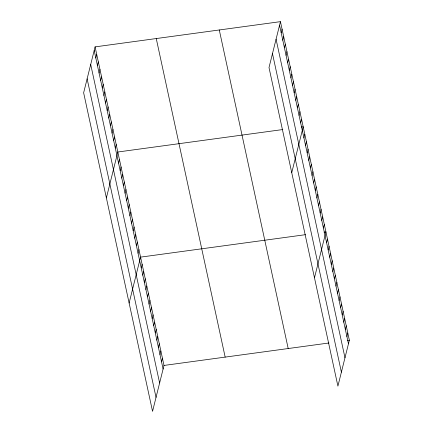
<?xml version="1.0" encoding="UTF-8"?>
<svg xmlns="http://www.w3.org/2000/svg" width="433" height="433" viewBox="0 0 433 433"><rect width="100%" height="100%" fill="white"/><g stroke="black" fill="none" stroke-linecap="round" stroke-linejoin="round"><path stroke-width="0.65" d="M95.087 46.878L83.639 92.792L152.551 411.35L163.999 365.436L95.087 46.878L280.449 21.65L349.361 340.208L337.913 386.122L269.001 67.564L280.449 21.65M95.812 57.99L96.711 54.385M97.436 65.502L98.334 61.897M99.06 73.009L99.958 69.404M100.683 80.516L101.582 76.912M102.307 88.029L103.206 84.424M103.931 95.536L104.829 91.931M105.555 103.043L106.458 99.438M107.184 110.556L108.082 106.951M108.807 118.063L109.706 114.458M110.431 125.57L111.33 121.965M112.055 133.083L112.953 129.478M113.679 140.59L114.577 136.985M115.302 148.097L116.201 144.492M106.377 197.919L117.825 152.005L282.803 129.548M118.55 163.117L119.448 159.512M120.174 170.624L121.078 167.019M121.803 178.131L122.701 174.531M123.427 185.643L124.325 182.039M125.05 193.15L125.949 189.546M126.674 200.658L127.573 197.053M128.298 208.17L129.196 204.565M129.922 215.677L130.82 212.073M131.545 223.184L132.444 219.58M133.169 230.697L134.068 227.092M134.798 238.204L135.697 234.599M136.422 245.711L137.321 242.107M138.046 253.224L138.944 249.619M129.121 303.04L140.568 257.126L305.541 234.675M141.228 267.951L142.127 264.346M142.793 275.171L143.691 271.567M144.357 282.392L145.255 278.787M145.916 289.612L146.814 286.007M147.48 296.832L148.378 293.228M149.039 304.053L149.937 300.448M150.603 311.273L151.501 307.668M152.167 318.499L153.066 314.894M153.726 325.719L154.624 322.114M155.29 332.939L156.189 329.334M156.849 340.159L157.747 336.555M158.413 347.38L159.312 343.775M159.977 354.6L160.876 350.995M161.536 361.82L162.435 358.215M281.174 32.762L282.072 29.157M282.798 40.274L283.696 36.67M284.427 47.782L285.325 44.177M286.051 55.289L286.949 51.684M287.674 62.801L288.573 59.197M289.298 70.308L290.197 66.704M290.922 77.816L291.82 74.211M292.546 85.328L293.444 81.723M294.169 92.835L295.068 89.23M295.793 100.342L296.692 96.738M297.417 107.855L298.315 104.25M299.046 115.362L299.945 111.757M300.67 122.869L301.568 119.264M291.745 172.686L303.192 126.772L301.281 127.037M303.917 137.889L304.816 134.284M305.541 145.396L306.44 141.791M307.165 152.903L308.063 149.298M308.789 160.416L309.687 156.811M310.412 167.923L311.311 164.318M312.036 175.43L312.94 171.825M313.665 182.942L314.564 179.338M315.289 190.45L316.187 186.845M316.913 197.957L317.811 194.352M318.536 205.469L319.435 201.865M320.16 212.976L321.059 209.372M321.784 220.484L322.682 216.879M323.408 227.996L324.306 224.391M314.482 277.813L325.93 231.899L324.019 232.158M326.596 242.724L327.494 239.119M328.16 249.944L329.058 246.339M329.719 257.164L330.617 253.559M331.283 264.384L332.181 260.78M332.842 271.605L333.74 268M334.406 278.825L335.304 275.22M335.97 286.045L336.869 282.44M337.529 293.265L338.427 289.661M339.093 300.491L339.992 296.886M340.652 307.711L341.55 304.107M342.216 314.932L343.115 311.327M343.78 322.152L344.679 318.547M345.339 329.372L346.238 325.768M346.903 336.593L347.802 332.988M163.999 365.436L328.972 342.985M347.45 340.468L349.361 340.208M279.55 25.255L348.462 343.813M276.07 39.219L344.982 357.777M272.481 53.6L341.393 372.158M219.282 29.974L288.194 348.533M156.253 38.553L225.165 357.111M94.188 50.482L163.1 369.04M90.703 64.447L159.62 383.005M87.12 78.828L156.032 397.386"/></g></svg>
